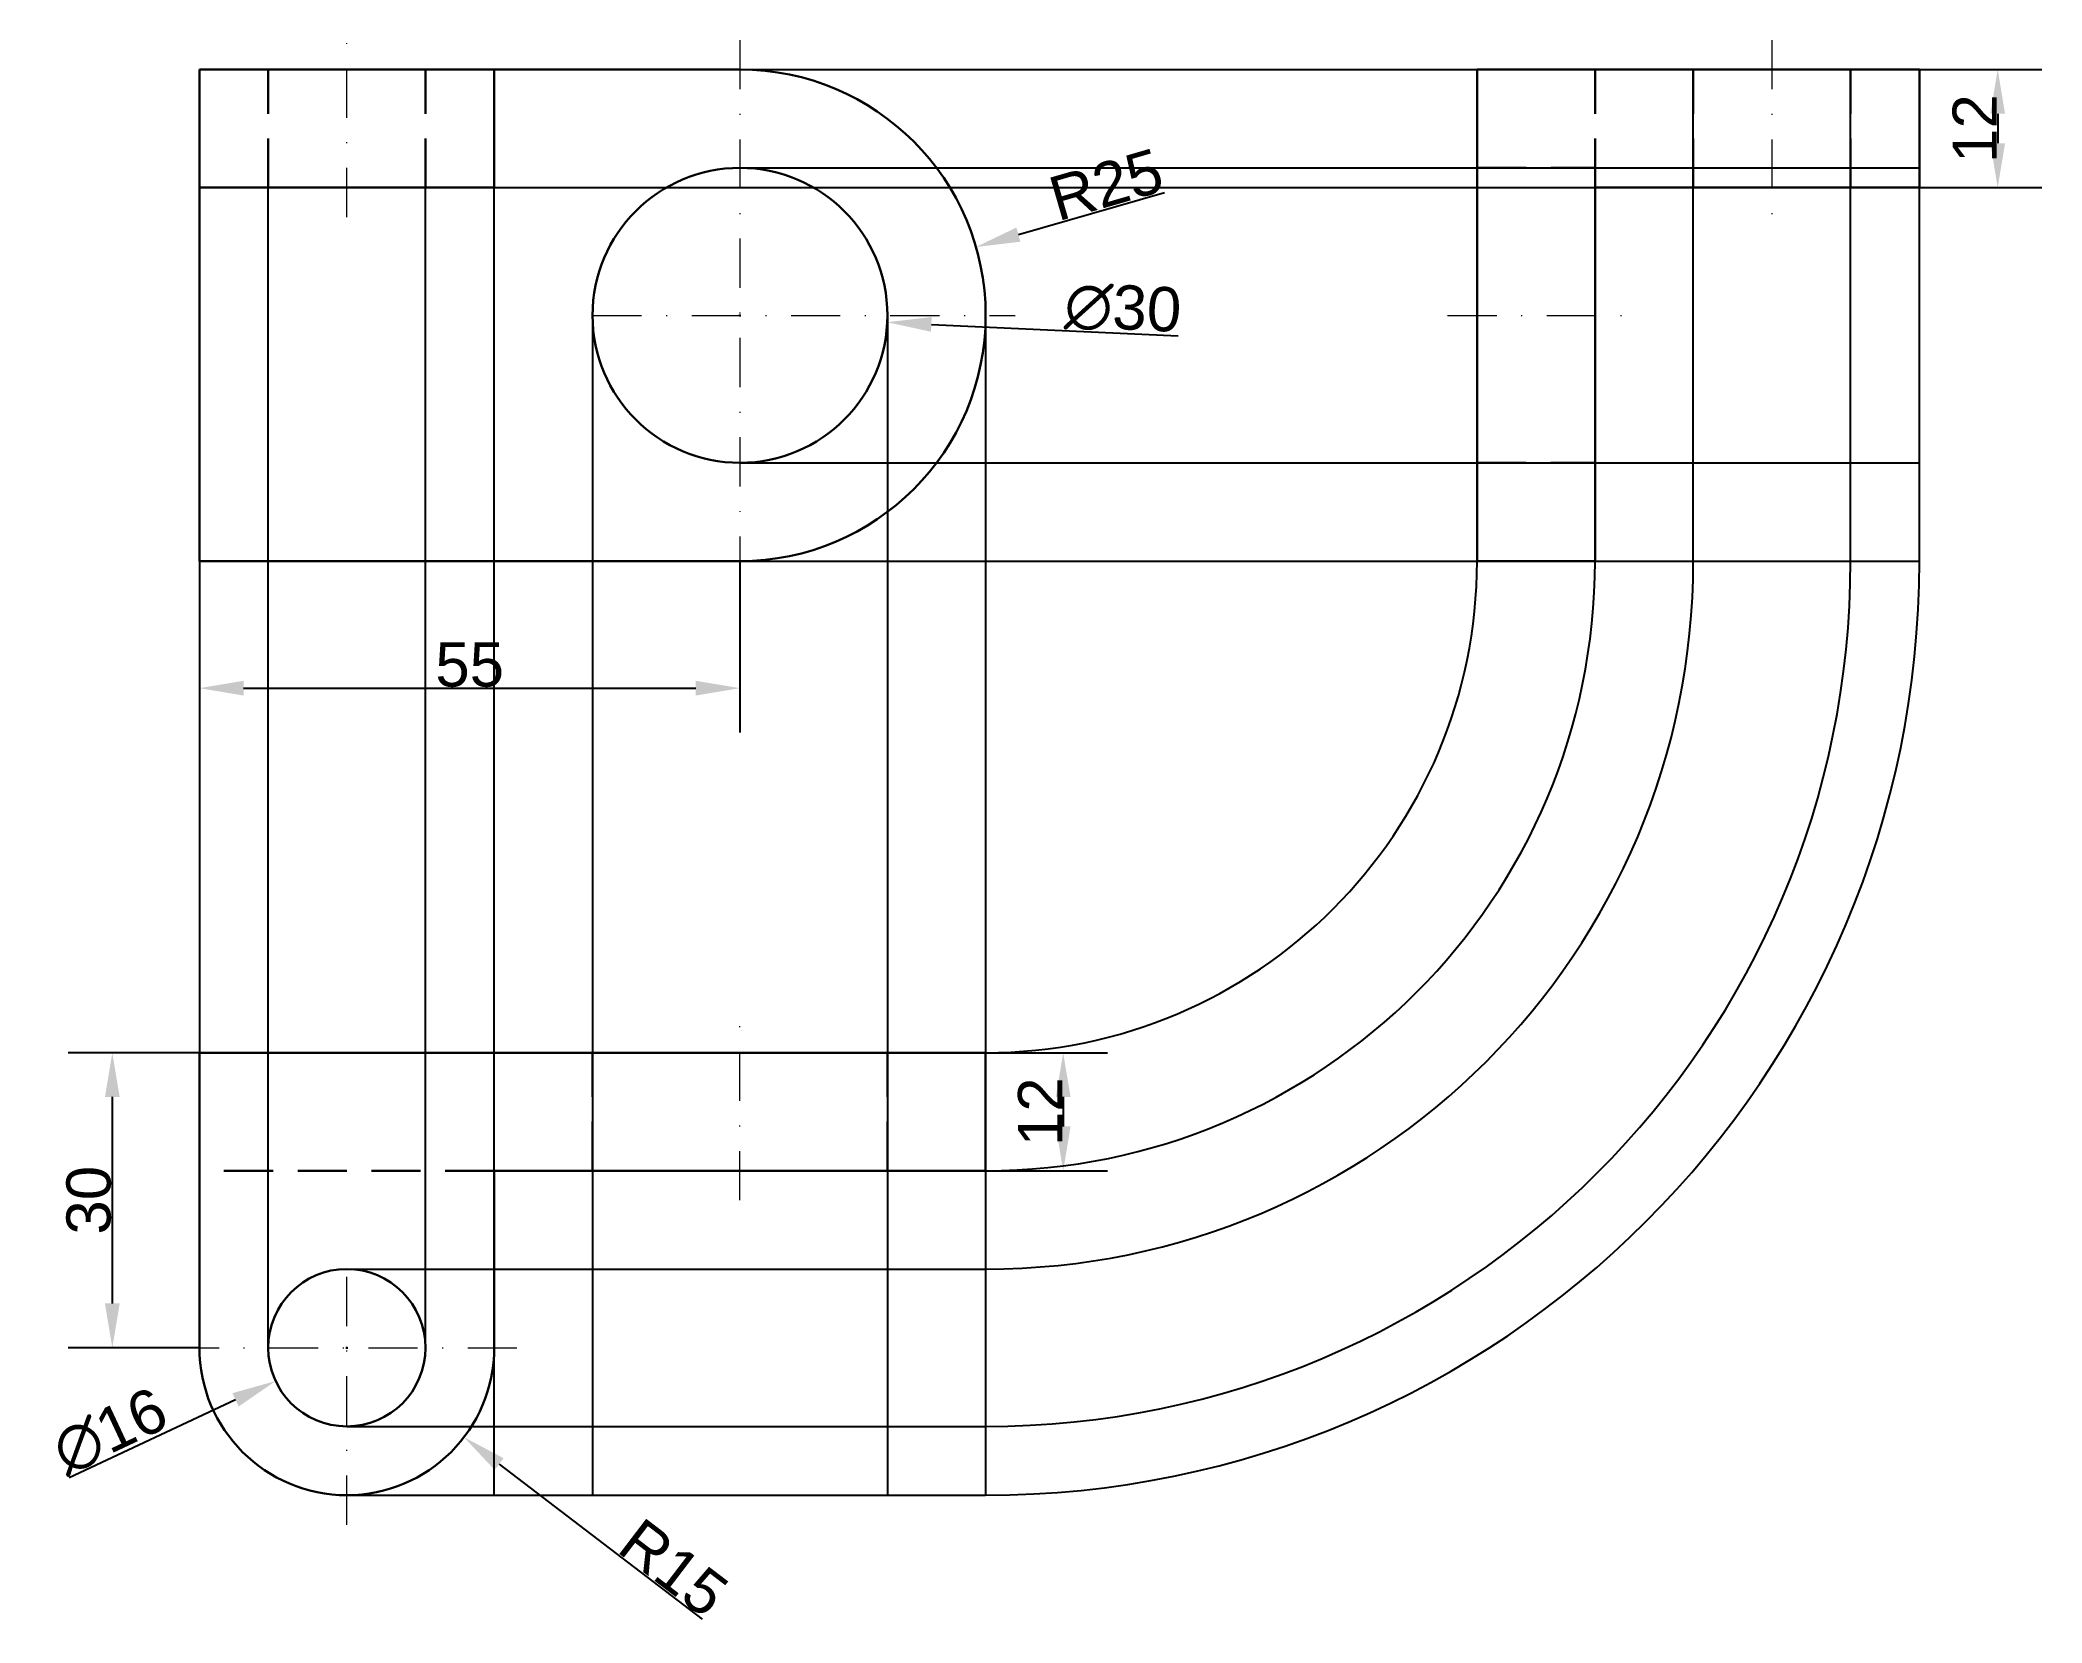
# Model space of a CAD drawing. Header units: inches. Extents: x -16 to 187, y -108 to 53.
import ezdxf

# ---------------------------------------------------------------- set-up
doc = ezdxf.new("R2010")
doc.units = ezdxf.units.IN
doc.header["$LTSCALE"] = 10
doc.header["$MEASUREMENT"] = 0
doc.linetypes.add('DASHDOT', pattern=[1, 0.5, -0.25, 0, -0.25])
doc.linetypes.add('DASHED', pattern=[0.75, 0.5, -0.25])
doc.layers.add('ajutator', color=82, linetype='Continuous')
for name, color, linetype, lineweight in [('axe', 240, 'DASHDOT', 20), ('contur', 164, 'Continuous', 30), ('nevazute', 170, 'DASHED', 30)]:
    doc.layers.add(name, color=color, linetype=linetype, lineweight=lineweight)
doc.styles.add('Text 4.5', font='arial.ttf')
doc.dimstyles.new('Cote 4.5', dxfattribs={"dimtxt": 4.5, "dimasz": 4.5, "dimexe": 4.5, "dimexo": 0, "dimgap": 0.09, "dimtad": 1, "dimdec": 0, "dimzin": 0, "dimdsep": 46, "dimtxsty": 'Text 4.5', "dimcen": 0.09, "dimadec": 0, "dimazin": 0, "dimtfac": 1, "dimtdec": 0, "dimtofl": 0, "dimtmove": 0, "dimatfit": 0, "dimfxl": 1, "dimtolj": 1, "dimtzin": 0, "dimarcsym": 1})

# ---------------------------------------------------------------- blocks, each defined once
blk = doc.blocks.new('*D2')
at = {"color": 0, "lineweight": -2, "transparency": 16777216}
for p, q in [((0, 0), (0, -17.42)), ((55, 0), (55, -17.42)), ((4.5, -12.92), (50.5, -12.92))]:
    blk.add_line(p, q, dxfattribs=at)
at = {"color": 0, "transparency": 16777216}
for points in [[(4.5, -12.17), (4.5, -13.67), (0, -12.92)], [(50.5, -12.17), (50.5, -13.67), (55, -12.92)]]:
    blk.add_solid(points, dxfattribs=at)
at = {"layer": 'Defpoints', "color": 0, "transparency": 16777216}
for p in [(0, 0), (55, 0), (55, -12.92)]:
    blk.add_point(p, dxfattribs=at)
at = {"color": 0, "transparency": 16777216, "insert": (27.5, -10.54), "char_height": 4.5, "attachment_point": 5, "style": 'Text 4.5'}
blk.add_mtext('\\A1;55', dxfattribs=at)
blk = doc.blocks.new('*D3')
at = {"color": 0, "lineweight": -2, "transparency": 16777216}
for p, q in [((83.34, 33.21), (98.19, 37.51)), ((54.91, 25), (55.09, 25)), ((55, 24.91), (55, 25.09))]:
    blk.add_line(p, q, dxfattribs=at)
at = {"color": 0, "transparency": 16777216}
blk.add_solid([(83.13, 33.93), (83.54, 32.49), (79.01, 31.95)], dxfattribs=at)
at = {"layer": 'Defpoints', "color": 0, "transparency": 16777216}
for p in [(79.01, 31.95), (55, 25)]:
    blk.add_point(p, dxfattribs=at)
at = {"color": 0, "transparency": 16777216, "insert": (92.26, 38.28), "char_height": 4.5, "attachment_point": 5, "rotation": 16.1518, "style": 'Text 4.5'}
blk.add_mtext('\\A1;R25', dxfattribs=at)
blk = doc.blocks.new('*D4')
at = {"color": 0, "lineweight": -2, "transparency": 16777216}
for p, q in [((14.91, -80), (15.09, -80)), ((15, -80.09), (15, -79.91)), ((30.5, -91.84), (51.16, -107.62))]:
    blk.add_line(p, q, dxfattribs=at)
at = {"color": 0, "transparency": 16777216}
blk.add_solid([(30.95, -91.24), (30.04, -92.43), (26.92, -89.1)], dxfattribs=at)
at = {"layer": 'Defpoints', "color": 0, "transparency": 16777216}
for p in [(15, -80), (26.92, -89.1)]:
    blk.add_point(p, dxfattribs=at)
at = {"color": 0, "transparency": 16777216, "insert": (48.25, -102.4), "char_height": 4.5, "attachment_point": 5, "rotation": 322.6272, "style": 'Text 4.5'}
blk.add_mtext('\\A1;R15', dxfattribs=at)
blk = doc.blocks.new('*D5')
at = {"color": 0, "lineweight": -2, "transparency": 16777216}
for p, q in [((54.91, 25), (55.09, 25)), ((55, 24.91), (55, 25.09)), ((74.48, 24.08), (99.6, 22.9))]:
    blk.add_line(p, q, dxfattribs=at)
at = {"color": 0, "transparency": 16777216}
blk.add_solid([(74.51, 24.83), (74.44, 23.33), (69.98, 24.3)], dxfattribs=at)
at = {"layer": 'Defpoints', "color": 0, "transparency": 16777216}
for p in [(40.02, 25.7), (69.98, 24.3)]:
    blk.add_point(p, dxfattribs=at)
at = {"color": 0, "transparency": 16777216, "insert": (93.97, 25.68), "char_height": 4.5, "attachment_point": 5, "rotation": 357.3064, "style": 'Text 4.5'}
blk.add_mtext('\\A1;∅30', dxfattribs=at)
blk = doc.blocks.new('*D6')
at = {"color": 0, "lineweight": -2, "transparency": 16777216}
for p, q in [((14.91, -80), (15.09, -80)), ((15, -80.09), (15, -79.91)), ((3.68, -85.3), (-13.25, -93.22))]:
    blk.add_line(p, q, dxfattribs=at)
at = {"color": 0, "transparency": 16777216}
blk.add_solid([(3.36, -84.62), (4, -85.98), (7.75, -83.39)], dxfattribs=at)
at = {"layer": 'Defpoints', "color": 0, "transparency": 16777216}
for p in [(22.25, -76.61), (7.75, -83.39)]:
    blk.add_point(p, dxfattribs=at)
at = {"color": 0, "transparency": 16777216, "insert": (-9.09, -88.51), "char_height": 4.5, "attachment_point": 5, "rotation": 25.0894, "style": 'Text 4.5'}
blk.add_mtext('\\A1;∅16', dxfattribs=at)
blk = doc.blocks.new('*D7')
at = {"color": 0, "lineweight": -2, "transparency": 16777216}
for p, q in [((0, -50), (-13.36, -50)), ((-8.86, -54.5), (-8.86, -75.5)), ((0, -80), (-13.36, -80))]:
    blk.add_line(p, q, dxfattribs=at)
at = {"color": 0, "transparency": 16777216}
for points in [[(-9.61, -54.5), (-8.11, -54.5), (-8.86, -50)], [(-9.61, -75.5), (-8.11, -75.5), (-8.86, -80)]]:
    blk.add_solid(points, dxfattribs=at)
at = {"layer": 'Defpoints', "color": 0, "transparency": 16777216}
for p in [(0, -50), (-8.86, -80), (0, -80)]:
    blk.add_point(p, dxfattribs=at)
at = {"color": 0, "transparency": 16777216, "insert": (-11.25, -65), "char_height": 4.5, "attachment_point": 5, "rotation": 90, "style": 'Text 4.5'}
blk.add_mtext('\\A1;30', dxfattribs=at)
blk = doc.blocks.new('*D8')
at = {"color": 0, "lineweight": -2, "transparency": 16777216}
for p, q in [((175, 50), (187.47, 50)), ((182.97, 45.5), (182.97, 42.5)), ((175, 38), (187.47, 38))]:
    blk.add_line(p, q, dxfattribs=at)
at = {"color": 0, "transparency": 16777216}
for points in [[(182.22, 45.5), (183.72, 45.5), (182.97, 50)], [(182.22, 42.5), (183.72, 42.5), (182.97, 38)]]:
    blk.add_solid(points, dxfattribs=at)
at = {"layer": 'Defpoints', "color": 0, "transparency": 16777216}
for p in [(175, 50), (175, 38), (182.97, 38)]:
    blk.add_point(p, dxfattribs=at)
at = {"color": 0, "transparency": 16777216, "insert": (180.63, 44), "char_height": 4.5, "attachment_point": 5, "rotation": 90, "style": 'Text 4.5'}
blk.add_mtext('\\A1;12', dxfattribs=at)
blk = doc.blocks.new('*D9')
at = {"color": 0, "lineweight": -2, "transparency": 16777216}
for p, q in [((80, -50), (92.39, -50)), ((87.89, -54.5), (87.89, -57.5)), ((80, -62), (92.39, -62))]:
    blk.add_line(p, q, dxfattribs=at)
at = {"color": 0, "transparency": 16777216}
for points in [[(87.14, -54.5), (88.64, -54.5), (87.89, -50)], [(87.14, -57.5), (88.64, -57.5), (87.89, -62)]]:
    blk.add_solid(points, dxfattribs=at)
at = {"layer": 'Defpoints', "color": 0, "transparency": 16777216}
for p in [(80, -50), (80, -62), (87.89, -62)]:
    blk.add_point(p, dxfattribs=at)
at = {"color": 0, "transparency": 16777216, "insert": (85.54, -56), "char_height": 4.5, "attachment_point": 5, "rotation": 90, "style": 'Text 4.5'}
blk.add_mtext('\\A1;12', dxfattribs=at)

msp = doc.modelspace()

# ---------------------------------------------------------------- linework, layer by layer
at = {"layer": 'ajutator'}
for p, q in [((55, 50), (175, 50)), ((152, 0), (152, 50)), ((168, 0), (168, 50)), ((175, 0), (175, 50)), ((55, 40), (175, 40)), ((7, -80), (7, 38)), ((23, -80), (23, 38)), ((30, -95), (30, 38)), ((30, 38), (175, 38)), ((40, 25), (40, -95)), ((70, 25), (70, -95)), ((80, 25), (80, -95)), ((55, 10), (175, 10)), ((0, 0), (0, -80)), ((55, 0), (175, 0)), ((15, -72), (80, -72)), ((15, -88), (80, -88)), ((15, -95), (80, -95))]:
    msp.add_line(p, q, dxfattribs=at)
for radius in [50, 62, 72, 88, 95]:
    msp.add_arc((80, 0), radius, 270, 0, dxfattribs=at)
at = {"layer": 'axe'}
for p, q in [((15, 35), (15, 53)), ((55, 53), (55, -3)), ((160, 53), (160, 35)), ((40, 25), (83, 25)), ((127, 25), (145, 25)), ((55, -65), (55, -47)), ((15, -98), (15, -72)), ((-3, -80), (33, -80))]:
    msp.add_line(p, q, dxfattribs=at)
at = {"layer": 'contur'}
for p, q in [((0, 0), (0, 50)), ((0, 50), (55, 50)), ((30, 50), (30, 38)), ((130, 0), (130, 50)), ((130, 50), (175, 50)), ((152, 50), (168, 50)), ((175, 50), (175, 38)), ((30, 38), (0, 38)), ((142, 0), (142, 38)), ((142, 38), (175, 38)), ((55, 0), (0, 0)), ((130, 0), (142, 0)), ((0, -50), (80, -50)), ((0, -50), (0, -80)), ((80, -50), (80, -62)), ((80, -62), (30, -62)), ((30, -80), (30, -62))]:
    msp.add_line(p, q, dxfattribs=at)
for centre, radius in [((55, 25), 15), ((15, -80), 8)]:
    msp.add_circle(centre, radius, dxfattribs=at)
for centre, radius, start, end in [((55, 25), 25, 270, 90), ((15, -80), 15, 180, 0)]:
    msp.add_arc(centre, radius, start, end, dxfattribs=at)
at = {"layer": 'nevazute'}
for p, q in [((7, 38), (7, 50)), ((23, 38), (23, 50)), ((142, 38), (142, 50)), ((152, 38), (152, 50)), ((168, 38), (168, 50)), ((130, 40), (142, 40)), ((130, 10), (142, 10)), ((40, -62), (40, -50)), ((70, -62), (70, -50)), ((30, -62), (0, -62))]:
    msp.add_line(p, q, dxfattribs=at)

# ---------------------------------------------------------------- dimensions: what is measured, and where the dimension line sits
for base, p1, p2, picture, middle in [((182.97, 38), (175, 50), (175, 38), '*D8', (180.63, 44)), ((-8.86, -80), (0, -50), (0, -80), '*D7', (-11.25, -65)), ((87.89, -62), (80, -50), (80, -62), '*D9', (85.54, -56))]:
    dim = msp.add_linear_dim(base=base, p1=p1, p2=p2, angle=90, dimstyle='Cote 4.5')
    dim.commit()
    dim.dimension.update_dxf_attribs({"geometry": picture, "text_midpoint": middle})
for center, mpoint, picture, middle in [((55, 25), (79.01, 31.95), '*D3', (92.92, 35.98)), ((15, -80), (26.92, -89.1), '*D4', (46.8, -104.29))]:
    dim = msp.add_radius_dim(center=center, mpoint=mpoint, dimstyle='Cote 4.5')
    dim.commit()
    dim.dimension.update_dxf_attribs({"geometry": picture, "text_midpoint": middle, "dimtype": 164})
for p1, p2, picture, middle in [((40.02, 25.7), (69.98, 24.3), '*D5', (93.85, 23.17)), ((22.25, -76.61), (7.75, -83.39), '*D6', (-8.03, -90.78))]:
    dim = msp.add_diameter_dim_2p(p1=p1, p2=p2, dimstyle='Cote 4.5')
    dim.commit()
    dim.dimension.update_dxf_attribs({"geometry": picture, "text_midpoint": middle, "dimtype": 163})
dim = msp.add_linear_dim(base=(55, -12.92), p1=(0, 0), p2=(55, 0), dimstyle='Cote 4.5')
dim.commit()
dim.dimension.update_dxf_attribs({"geometry": '*D2', "text_midpoint": (27.5, -10.54)})

doc.saveas('drawing.dxf')
